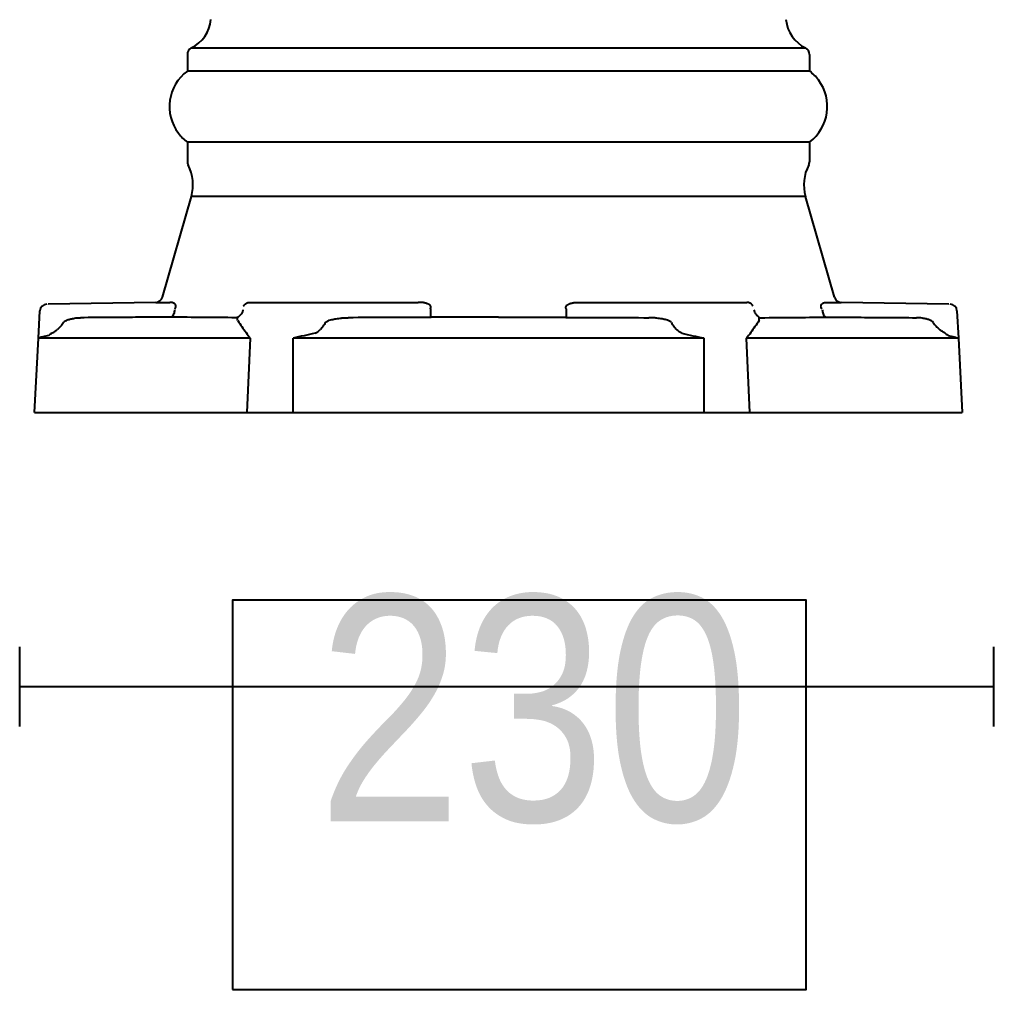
# Model space of a CAD drawing. Extents: x 0 to 104, y 0 to 370.
# Drawn here: x 0.35 to 38.4, y 0.03 to 37.92 of the extents above; entities that cross this region are included whole.
import ezdxf

# ---------------------------------------------------------------- set-up
doc = ezdxf.new("R2010")
doc.units = 0
doc.layers.add('LIVELLO_1', color=160, linetype='Continuous')
doc.styles.add('STD', font='txt')

# ---------------------------------------------------------------- blocks, each defined once
blk = doc.blocks.new('AI9-BLK1')
at = {"layer": 'LIVELLO_1', "color": 7}
for p, q in [((-44.942, -148.297), (-20.938, -148.297)), ((-45.095, -148.546), (-45.095, -149.196)), ((-20.785, -148.546), (-20.785, -149.196)), ((-20.785, -149.196), (-45.095, -149.196)), ((-45.095, -151.975), (-45.095, -152.737)), ((-20.785, -151.975), (-45.095, -151.975)), ((-20.785, -151.975), (-20.785, -152.737)), ((-46.066, -158.03), (-44.939, -154.098)), ((-20.941, -154.098), (-44.939, -154.098)), ((-19.814, -158.03), (-20.941, -154.098)), ((-46.328, -158.231), (-50.533, -158.302)), ((-46.328, -158.231), (-45.782, -158.231)), ((-42.642, -158.231), (-36.081, -158.231)), ((-29.8, -158.231), (-23.241, -158.231)), ((-20.099, -158.231), (-19.552, -158.231)), ((-15.347, -158.302), (-19.552, -158.231)), ((-50.915, -159.636), (-50.858, -158.567)), ((-35.601, -158.49), (-35.601, -158.82)), ((-30.277, -158.82), (-30.277, -158.49)), ((-15.023, -158.567), (-14.967, -159.636)), ((-51.065, -162.532), (-50.915, -159.636)), ((-42.636, -159.636), (-50.915, -159.636)), ((-42.636, -159.636), (-42.766, -162.532)), ((-40.962, -162.532), (-40.962, -159.636)), ((-32.941, -159.636), (-40.962, -159.636)), ((-24.918, -159.636), (-32.941, -159.636)), ((-24.918, -159.636), (-24.918, -162.532)), ((-14.967, -159.636), (-23.247, -159.636)), ((-23.114, -162.532), (-23.247, -159.636)), ((-14.967, -159.636), (-14.815, -162.532)), ((-51.065, -162.532), (-32.941, -162.532)), ((-32.941, -162.532), (-14.815, -162.532)), ((-51.655, -171.689), (-51.655, -174.801)), ((-13.596, -171.689), (-13.596, -174.801)), ((-13.596, -173.246), (-51.655, -173.246))]:
    blk.add_line(p, q, dxfattribs=at)
for points in [[(-43.134, -158.833), (-43.165, -158.833), (-43.199, -158.833)], [(-22.747, -158.833), (-22.716, -158.833), (-22.684, -158.833)]]:
    blk.add_lwpolyline(points, dxfattribs=at)
blk.add_lwpolyline([(-43.327, -185.071), (-20.921, -185.071), (-20.921, -169.867), (-43.327, -169.867)], close=True, dxfattribs=at)
for points in [[(-44.942, -148.297), (-44.511, -148.085), (-44.22, -147.666), (-44.175, -147.183)], [(-21.707, -147.183), (-21.66, -147.666), (-21.37, -148.085), (-20.938, -148.297)], [(-44.942, -148.297), (-45.037, -148.345), (-45.095, -148.44), (-45.095, -148.546)], [(-20.785, -148.546), (-20.785, -148.44), (-20.844, -148.345), (-20.938, -148.297)], [(-45.095, -152.737), (-45.095, -152.782), (-45.086, -152.826), (-45.066, -152.866)], [(-44.939, -154.098), (-44.821, -153.688), (-44.867, -153.245), (-45.066, -152.866)], [(-20.817, -152.866), (-21.014, -153.245), (-21.059, -153.688), (-20.941, -154.098)], [(-20.817, -152.866), (-20.795, -152.826), (-20.785, -152.782), (-20.785, -152.737)], [(-50.585, -158.302), (-50.731, -158.308), (-50.852, -158.42), (-50.858, -158.567)], [(-46.328, -158.231), (-46.206, -158.229), (-46.102, -158.148), (-46.066, -158.03)], [(-19.814, -158.03), (-19.781, -158.148), (-19.674, -158.229), (-19.552, -158.231)], [(-15.023, -158.567), (-15.031, -158.42), (-15.149, -158.308), (-15.295, -158.302)]]:
    blk.add_open_spline(points, degree=3, dxfattribs=at)
for points, knots in [([(-45.095, -149.196), (-45.864, -149.773), (-46.021, -150.86), (-45.444, -151.628), (-45.344, -151.759), (-45.229, -151.877), (-45.095, -151.975)], [0, 0, 0, 0, 1, 1, 1, 2, 2, 2, 2]), ([(-20.785, -151.975), (-20.018, -151.398), (-19.862, -150.312), (-20.437, -149.545), (-20.536, -149.412), (-20.653, -149.295), (-20.785, -149.196)], [0, 0, 0, 0, 1, 1, 1, 2, 2, 2, 2]), ([(-45.584, -158.49), (-45.574, -158.472), (-45.564, -158.461), (-45.559, -158.443), (-45.55, -158.426), (-45.546, -158.416), (-45.544, -158.397), (-45.542, -158.389), (-45.542, -158.374), (-45.544, -158.366), (-45.546, -158.353), (-45.548, -158.343), (-45.552, -158.335), (-45.554, -158.329), (-45.556, -158.324), (-45.559, -158.318), (-45.562, -158.312), (-45.566, -158.308), (-45.57, -158.302), (-45.574, -158.297), (-45.58, -158.295), (-45.584, -158.291), (-45.588, -158.285), (-45.593, -158.283), (-45.597, -158.277), (-45.604, -158.274), (-45.608, -158.27), (-45.615, -158.266), (-45.619, -158.264), (-45.625, -158.26), (-45.631, -158.258), (-45.639, -158.254), (-45.651, -158.248), (-45.659, -158.247), (-45.669, -158.243), (-45.68, -158.241), (-45.691, -158.237), (-45.704, -158.237), (-45.72, -158.231), (-45.734, -158.231), (-45.734, -158.231), (-45.782, -158.231), (-45.782, -158.231)], [0, 0, 0, 0, 1, 1, 1, 2, 2, 2, 3, 3, 3, 4, 4, 4, 5, 5, 5, 6, 6, 6, 7, 7, 7, 8, 8, 8, 9, 9, 9, 10, 10, 10, 11, 11, 11, 12, 12, 12, 13, 13, 13, 14, 14, 14, 14]), ([(-42.897, -158.383), (-42.889, -158.372), (-42.88, -158.357), (-42.872, -158.343), (-42.865, -158.331), (-42.855, -158.32), (-42.845, -158.312), (-42.837, -158.306), (-42.831, -158.3), (-42.823, -158.291), (-42.815, -158.285), (-42.808, -158.283), (-42.8, -158.277), (-42.795, -158.274), (-42.789, -158.266), (-42.784, -158.264), (-42.778, -158.264), (-42.774, -158.258), (-42.768, -158.258), (-42.761, -158.254), (-42.752, -158.248), (-42.744, -158.247), (-42.735, -158.243), (-42.727, -158.241), (-42.716, -158.241), (-42.705, -158.237), (-42.693, -158.231), (-42.681, -158.231), (-42.681, -158.231), (-42.642, -158.231), (-42.642, -158.231)], [0, 0, 0, 0, 1, 1, 1, 2, 2, 2, 3, 3, 3, 4, 4, 4, 5, 5, 5, 6, 6, 6, 7, 7, 7, 8, 8, 8, 9, 9, 9, 10, 10, 10, 10]), ([(-35.601, -158.49), (-35.593, -158.472), (-35.583, -158.461), (-35.581, -158.443), (-35.577, -158.424), (-35.579, -158.409), (-35.583, -158.391), (-35.587, -158.383), (-35.593, -158.372), (-35.601, -158.362), (-35.609, -158.349), (-35.619, -158.343), (-35.626, -158.335), (-35.634, -158.329), (-35.641, -158.324), (-35.649, -158.318), (-35.656, -158.312), (-35.666, -158.308), (-35.674, -158.302), (-35.684, -158.297), (-35.694, -158.295), (-35.704, -158.291), (-35.715, -158.285), (-35.726, -158.283), (-35.735, -158.277), (-35.747, -158.274), (-35.757, -158.27), (-35.769, -158.266), (-35.781, -158.264), (-35.792, -158.26), (-35.803, -158.258), (-35.82, -158.254), (-35.838, -158.248), (-35.858, -158.247), (-35.875, -158.243), (-35.896, -158.241), (-35.915, -158.237), (-35.941, -158.237), (-35.967, -158.231), (-35.992, -158.231), (-35.992, -158.231), (-36.081, -158.231), (-36.081, -158.231)], [0, 0, 0, 0, 1, 1, 1, 2, 2, 2, 3, 3, 3, 4, 4, 4, 5, 5, 5, 6, 6, 6, 7, 7, 7, 8, 8, 8, 9, 9, 9, 10, 10, 10, 11, 11, 11, 12, 12, 12, 13, 13, 13, 14, 14, 14, 14]), ([(-30.277, -158.49), (-30.288, -158.472), (-30.298, -158.461), (-30.301, -158.443), (-30.303, -158.424), (-30.301, -158.409), (-30.298, -158.391), (-30.294, -158.383), (-30.288, -158.372), (-30.279, -158.362), (-30.271, -158.349), (-30.264, -158.343), (-30.254, -158.335), (-30.248, -158.329), (-30.24, -158.324), (-30.232, -158.318), (-30.224, -158.312), (-30.216, -158.308), (-30.207, -158.302), (-30.198, -158.297), (-30.187, -158.295), (-30.177, -158.291), (-30.167, -158.285), (-30.155, -158.283), (-30.145, -158.277), (-30.135, -158.274), (-30.124, -158.27), (-30.111, -158.266), (-30.102, -158.264), (-30.09, -158.26), (-30.078, -158.258), (-30.06, -158.254), (-30.043, -158.248), (-30.025, -158.247), (-30.005, -158.243), (-29.985, -158.241), (-29.968, -158.237), (-29.94, -158.237), (-29.914, -158.231), (-29.888, -158.231), (-29.888, -158.231), (-29.8, -158.231), (-29.8, -158.231)], [0, 0, 0, 0, 1, 1, 1, 2, 2, 2, 3, 3, 3, 4, 4, 4, 5, 5, 5, 6, 6, 6, 7, 7, 7, 8, 8, 8, 9, 9, 9, 10, 10, 10, 11, 11, 11, 12, 12, 12, 13, 13, 13, 14, 14, 14, 14]), ([(-22.986, -158.383), (-22.994, -158.372), (-23, -158.357), (-23.01, -158.343), (-23.016, -158.331), (-23.025, -158.32), (-23.035, -158.312), (-23.044, -158.306), (-23.051, -158.3), (-23.057, -158.291), (-23.067, -158.285), (-23.075, -158.283), (-23.081, -158.277), (-23.087, -158.274), (-23.093, -158.266), (-23.097, -158.264), (-23.103, -158.264), (-23.108, -158.258), (-23.114, -158.258), (-23.12, -158.254), (-23.129, -158.248), (-23.138, -158.247), (-23.146, -158.243), (-23.156, -158.241), (-23.164, -158.241), (-23.176, -158.237), (-23.188, -158.231), (-23.199, -158.231), (-23.199, -158.231), (-23.241, -158.231), (-23.241, -158.231)], [0, 0, 0, 0, 1, 1, 1, 2, 2, 2, 3, 3, 3, 4, 4, 4, 5, 5, 5, 6, 6, 6, 7, 7, 7, 8, 8, 8, 9, 9, 9, 10, 10, 10, 10]), ([(-20.297, -158.49), (-20.306, -158.472), (-20.316, -158.461), (-20.325, -158.443), (-20.331, -158.426), (-20.336, -158.416), (-20.336, -158.397), (-20.338, -158.389), (-20.338, -158.374), (-20.336, -158.366), (-20.336, -158.353), (-20.335, -158.343), (-20.331, -158.335), (-20.327, -158.329), (-20.325, -158.324), (-20.323, -158.318), (-20.318, -158.312), (-20.314, -158.308), (-20.312, -158.302), (-20.306, -158.297), (-20.303, -158.295), (-20.299, -158.291), (-20.295, -158.285), (-20.289, -158.283), (-20.283, -158.277), (-20.279, -158.274), (-20.273, -158.27), (-20.267, -158.266), (-20.261, -158.264), (-20.255, -158.26), (-20.25, -158.258), (-20.242, -158.254), (-20.231, -158.248), (-20.222, -158.247), (-20.212, -158.243), (-20.202, -158.241), (-20.192, -158.237), (-20.176, -158.237), (-20.163, -158.231), (-20.148, -158.231), (-20.148, -158.231), (-20.099, -158.231), (-20.099, -158.231)], [0, 0, 0, 0, 1, 1, 1, 2, 2, 2, 3, 3, 3, 4, 4, 4, 5, 5, 5, 6, 6, 6, 7, 7, 7, 8, 8, 8, 9, 9, 9, 10, 10, 10, 11, 11, 11, 12, 12, 12, 13, 13, 13, 14, 14, 14, 14]), ([(-45.595, -158.524), (-45.597, -158.549), (-45.6, -158.578), (-45.604, -158.607), (-45.608, -158.633), (-45.615, -158.656), (-45.625, -158.685), (-45.635, -158.708), (-45.651, -158.733), (-45.669, -158.754), (-45.687, -158.775), (-45.71, -158.797), (-45.734, -158.814)], [0, 0, 0, 0, 1, 1, 1, 2, 2, 2, 3, 3, 3, 4, 4, 4, 4]), ([(-42.948, -158.625), (-42.974, -158.659), (-42.997, -158.702), (-43.027, -158.731), (-43.062, -158.768), (-43.104, -158.799), (-43.144, -158.828)], [0, 0, 0, 0, 1, 1, 1, 2, 2, 2, 2]), ([(-42.925, -158.524), (-42.928, -158.542), (-42.932, -158.559), (-42.936, -158.573), (-42.94, -158.588), (-42.944, -158.607), (-42.948, -158.625)], [0, 0, 0, 0, 1, 1, 1, 2, 2, 2, 2]), ([(-22.959, -158.524), (-22.954, -158.542), (-22.95, -158.559), (-22.944, -158.573), (-22.941, -158.588), (-22.937, -158.607), (-22.933, -158.625)], [0, 0, 0, 0, 1, 1, 1, 2, 2, 2, 2]), ([(-22.933, -158.625), (-22.909, -158.659), (-22.884, -158.702), (-22.854, -158.731), (-22.82, -158.768), (-22.776, -158.799), (-22.737, -158.828)], [0, 0, 0, 0, 1, 1, 1, 2, 2, 2, 2]), ([(-20.285, -158.524), (-20.283, -158.549), (-20.283, -158.578), (-20.276, -158.607), (-20.273, -158.633), (-20.265, -158.656), (-20.255, -158.685), (-20.246, -158.708), (-20.231, -158.733), (-20.214, -158.754), (-20.194, -158.775), (-20.17, -158.797), (-20.146, -158.814)], [0, 0, 0, 0, 1, 1, 1, 2, 2, 2, 3, 3, 3, 4, 4, 4, 4]), ([(-49.931, -159.015), (-49.967, -159.067), (-50.002, -159.121), (-50.043, -159.163), (-50.083, -159.211), (-50.133, -159.252), (-50.178, -159.298)], [0, 0, 0, 0, 1, 1, 1, 2, 2, 2, 2]), ([(-49.931, -159.015), (-49.907, -158.992), (-49.884, -158.972), (-49.856, -158.955), (-49.832, -158.943), (-49.805, -158.928), (-49.779, -158.916), (-49.76, -158.91), (-49.737, -158.905), (-49.716, -158.897), (-49.696, -158.891), (-49.675, -158.885), (-49.652, -158.88), (-49.628, -158.874), (-49.603, -158.87), (-49.577, -158.864), (-49.552, -158.858), (-49.526, -158.856), (-49.5, -158.852), (-49.464, -158.845), (-49.43, -158.839), (-49.394, -158.837), (-49.352, -158.833), (-49.313, -158.833), (-49.271, -158.833)], [0, 0, 0, 0, 1, 1, 1, 2, 2, 2, 3, 3, 3, 4, 4, 4, 5, 5, 5, 6, 6, 6, 7, 7, 7, 8, 8, 8, 8]), ([(-45.734, -158.814), (-45.734, -158.814), (-46.413, -158.814), (-46.413, -158.814), (-46.649, -158.816), (-46.884, -158.816), (-47.119, -158.816), (-47.441, -158.82), (-47.763, -158.82), (-48.085, -158.822), (-48.481, -158.825), (-48.876, -158.828), (-49.271, -158.833)], [0, 0, 0, 0, 1, 1, 1, 2, 2, 2, 3, 3, 3, 4, 4, 4, 4]), ([(-43.199, -158.833), (-43.619, -158.828), (-44.043, -158.822), (-44.465, -158.82), (-44.888, -158.816), (-45.312, -158.816), (-45.734, -158.814)], [0, 0, 0, 0, 1, 1, 1, 2, 2, 2, 2]), ([(-43.125, -158.943), (-43.13, -158.922), (-43.132, -158.905), (-43.134, -158.887), (-43.136, -158.87), (-43.134, -158.852), (-43.134, -158.833)], [0, 0, 0, 0, 1, 1, 1, 2, 2, 2, 2]), ([(-43.125, -158.943), (-43.019, -159.103), (-42.912, -159.258), (-42.8, -159.412), (-42.746, -159.487), (-42.691, -159.564), (-42.636, -159.636)], [0, 0, 0, 0, 1, 1, 1, 2, 2, 2, 2]), ([(-39.699, -159.015), (-39.727, -159.067), (-39.755, -159.117), (-39.788, -159.163), (-39.822, -159.211), (-39.863, -159.252), (-39.903, -159.298)], [0, 0, 0, 0, 1, 1, 1, 2, 2, 2, 2]), ([(-39.699, -159.015), (-39.665, -158.992), (-39.632, -158.972), (-39.597, -158.955), (-39.565, -158.939), (-39.531, -158.926), (-39.497, -158.916), (-39.47, -158.91), (-39.442, -158.905), (-39.414, -158.897), (-39.387, -158.891), (-39.359, -158.885), (-39.331, -158.88), (-39.301, -158.874), (-39.265, -158.87), (-39.231, -158.864), (-39.197, -158.858), (-39.162, -158.856), (-39.126, -158.852), (-39.079, -158.845), (-39.031, -158.839), (-38.982, -158.837), (-38.928, -158.833), (-38.873, -158.833), (-38.818, -158.833)], [0, 0, 0, 0, 1, 1, 1, 2, 2, 2, 3, 3, 3, 4, 4, 4, 5, 5, 5, 6, 6, 6, 7, 7, 7, 8, 8, 8, 8]), ([(-35.601, -158.82), (-36.139, -158.82), (-36.674, -158.822), (-37.212, -158.825), (-37.747, -158.825), (-38.283, -158.828), (-38.818, -158.833)], [0, 0, 0, 0, 1, 1, 1, 2, 2, 2, 2]), ([(-32.941, -158.814), (-32.941, -158.814), (-32.941, -158.814), (-32.941, -158.814), (-32.941, -158.814), (-32.943, -158.814), (-32.943, -158.814), (-32.943, -158.814), (-32.945, -158.814), (-32.945, -158.814), (-32.945, -158.814), (-32.949, -158.814), (-32.949, -158.814), (-32.949, -158.814), (-32.951, -158.814), (-32.951, -158.814), (-32.951, -158.814), (-32.955, -158.814), (-32.955, -158.814), (-32.955, -158.814), (-32.957, -158.814), (-32.957, -158.814), (-32.957, -158.814), (-32.961, -158.814), (-32.961, -158.814), (-32.961, -158.814), (-32.965, -158.814), (-32.965, -158.814), (-32.965, -158.814), (-32.969, -158.814), (-32.969, -158.814), (-32.969, -158.814), (-32.975, -158.814), (-32.975, -158.814), (-32.975, -158.814), (-32.979, -158.814), (-32.979, -158.814), (-32.979, -158.814), (-32.985, -158.814), (-32.985, -158.814), (-32.985, -158.814), (-32.99, -158.814), (-32.99, -158.814), (-32.99, -158.814), (-32.996, -158.814), (-32.996, -158.814), (-32.996, -158.814), (-33.005, -158.814), (-33.005, -158.814), (-33.005, -158.814), (-33.011, -158.814), (-33.011, -158.814), (-33.011, -158.814), (-33.016, -158.814), (-33.016, -158.814), (-33.016, -158.814), (-33.026, -158.814), (-33.026, -158.814), (-33.026, -158.814), (-33.032, -158.814), (-33.032, -158.814), (-33.032, -158.814), (-33.04, -158.814), (-33.04, -158.814), (-33.04, -158.814), (-33.048, -158.814), (-33.048, -158.814), (-33.048, -158.814), (-33.056, -158.814), (-33.056, -158.814), (-33.056, -158.814), (-33.066, -158.814), (-33.066, -158.814), (-33.066, -158.814), (-33.073, -158.814), (-33.073, -158.814), (-33.073, -158.814), (-33.083, -158.814), (-33.083, -158.814), (-33.083, -158.814), (-33.094, -158.814), (-33.094, -158.814), (-33.094, -158.814), (-33.103, -158.814), (-33.103, -158.814), (-33.103, -158.814), (-33.111, -158.814), (-33.111, -158.814), (-33.111, -158.814), (-33.121, -158.814), (-33.121, -158.814), (-33.121, -158.814), (-33.133, -158.814), (-33.133, -158.814), (-33.133, -158.814), (-33.143, -158.814), (-33.143, -158.814), (-33.143, -158.814), (-33.152, -158.814), (-33.152, -158.814), (-33.152, -158.814), (-33.162, -158.814), (-33.162, -158.814), (-33.162, -158.814), (-33.175, -158.814), (-33.175, -158.814), (-33.175, -158.814), (-33.184, -158.814), (-33.184, -158.814), (-33.184, -158.814), (-33.196, -158.814), (-33.196, -158.814), (-33.196, -158.814), (-33.208, -158.814), (-33.208, -158.814), (-33.208, -158.814), (-33.218, -158.814), (-33.218, -158.814), (-33.218, -158.814), (-33.23, -158.814), (-33.23, -158.814), (-33.23, -158.814), (-33.241, -158.814), (-33.241, -158.814), (-33.241, -158.814), (-33.254, -158.814), (-33.254, -158.814), (-33.254, -158.814), (-33.265, -158.814), (-33.265, -158.814), (-33.265, -158.814), (-33.277, -158.814), (-33.277, -158.814), (-33.277, -158.814), (-33.289, -158.814), (-33.289, -158.814), (-33.289, -158.814), (-33.301, -158.814), (-33.301, -158.814), (-33.301, -158.814), (-33.313, -158.814), (-33.313, -158.814), (-33.313, -158.814), (-33.324, -158.814), (-33.324, -158.814), (-33.324, -158.814), (-33.339, -158.814), (-33.339, -158.814), (-33.339, -158.814), (-33.35, -158.814), (-33.35, -158.814), (-33.35, -158.814), (-33.362, -158.814), (-33.362, -158.814), (-33.362, -158.814), (-33.374, -158.814), (-33.374, -158.814), (-33.374, -158.814), (-33.388, -158.814), (-33.388, -158.814), (-33.388, -158.814), (-33.4, -158.814), (-33.4, -158.814), (-33.4, -158.814), (-33.411, -158.814), (-33.411, -158.814), (-33.411, -158.814), (-33.424, -158.814), (-33.424, -158.814), (-33.424, -158.814), (-33.435, -158.814), (-33.435, -158.814), (-33.435, -158.814), (-33.449, -158.814), (-33.449, -158.814), (-33.449, -158.814), (-33.461, -158.814), (-33.461, -158.814), (-33.461, -158.814), (-33.473, -158.814), (-33.473, -158.814), (-33.473, -158.814), (-33.512, -158.814), (-33.512, -158.814), (-33.512, -158.814), (-33.552, -158.814), (-33.552, -158.814), (-33.552, -158.814), (-33.59, -158.814), (-33.59, -158.814), (-33.59, -158.814), (-33.629, -158.814), (-33.629, -158.814), (-33.629, -158.814), (-33.667, -158.814), (-33.667, -158.814), (-33.667, -158.814), (-33.704, -158.814), (-33.704, -158.814), (-33.704, -158.814), (-33.741, -158.814), (-33.741, -158.814), (-33.741, -158.814), (-33.779, -158.814), (-33.779, -158.814), (-33.779, -158.814), (-33.816, -158.814), (-33.816, -158.814), (-33.816, -158.814), (-33.852, -158.814), (-33.852, -158.814), (-33.852, -158.814), (-33.89, -158.814), (-33.89, -158.814), (-33.89, -158.814), (-33.927, -158.814), (-33.927, -158.814), (-33.927, -158.814), (-33.963, -158.814), (-33.963, -158.814), (-33.963, -158.814), (-34.001, -158.814), (-34.001, -158.814), (-34.001, -158.814), (-34.036, -158.814), (-34.036, -158.814), (-34.048, -158.816), (-34.061, -158.816), (-34.074, -158.816), (-34.074, -158.816), (-34.111, -158.816), (-34.111, -158.816), (-34.111, -158.816), (-34.146, -158.816), (-34.146, -158.816), (-34.146, -158.816), (-34.184, -158.816), (-34.184, -158.816), (-34.184, -158.816), (-34.222, -158.816), (-34.222, -158.816), (-34.222, -158.816), (-34.259, -158.816), (-34.259, -158.816), (-34.259, -158.816), (-34.297, -158.816), (-34.297, -158.816), (-34.297, -158.816), (-34.335, -158.816), (-34.335, -158.816), (-34.335, -158.816), (-34.374, -158.816), (-34.374, -158.816), (-34.374, -158.816), (-34.412, -158.816), (-34.412, -158.816), (-34.412, -158.816), (-34.449, -158.816), (-34.449, -158.816), (-34.449, -158.816), (-34.47, -158.816), (-34.47, -158.816), (-34.47, -158.816), (-34.493, -158.816), (-34.493, -158.816), (-34.493, -158.816), (-34.514, -158.816), (-34.514, -158.816), (-34.514, -158.816), (-34.536, -158.816), (-34.536, -158.816), (-34.536, -158.816), (-34.555, -158.816), (-34.555, -158.816), (-34.555, -158.816), (-34.578, -158.816), (-34.578, -158.816), (-34.578, -158.816), (-34.599, -158.816), (-34.599, -158.816), (-34.599, -158.816), (-34.621, -158.816), (-34.621, -158.816), (-34.621, -158.816), (-34.642, -158.816), (-34.642, -158.816), (-34.642, -158.816), (-34.664, -158.816), (-34.664, -158.816), (-34.664, -158.816), (-34.686, -158.816), (-34.686, -158.816), (-34.686, -158.816), (-34.708, -158.816), (-34.708, -158.816), (-34.708, -158.816), (-34.729, -158.816), (-34.729, -158.816), (-34.729, -158.816), (-34.751, -158.816), (-34.751, -158.816), (-34.751, -158.816), (-34.773, -158.816), (-34.773, -158.816), (-34.773, -158.816), (-34.795, -158.816), (-34.795, -158.816), (-34.795, -158.816), (-34.815, -158.816), (-34.815, -158.816), (-34.815, -158.816), (-34.836, -158.816), (-34.836, -158.816), (-34.836, -158.816), (-34.858, -158.816), (-34.858, -158.816), (-34.858, -158.816), (-34.88, -158.816), (-34.88, -158.816), (-34.88, -158.816), (-34.902, -158.816), (-34.902, -158.816), (-34.902, -158.816), (-34.923, -158.816), (-34.923, -158.816), (-34.923, -158.816), (-34.943, -158.816), (-34.943, -158.816), (-34.943, -158.816), (-34.964, -158.816), (-34.964, -158.816), (-34.964, -158.816), (-34.987, -158.816), (-34.987, -158.816), (-34.987, -158.816), (-35.008, -158.816), (-35.008, -158.816), (-35.008, -158.816), (-35.028, -158.816), (-35.028, -158.816), (-35.028, -158.816), (-35.049, -158.816), (-35.049, -158.816), (-35.049, -158.816), (-35.07, -158.816), (-35.07, -158.816), (-35.07, -158.816), (-35.089, -158.816), (-35.089, -158.816), (-35.089, -158.816), (-35.111, -158.816), (-35.111, -158.816), (-35.111, -158.816), (-35.128, -158.816), (-35.128, -158.816), (-35.128, -158.816), (-35.151, -158.816), (-35.151, -158.816), (-35.151, -158.816), (-35.17, -158.816), (-35.17, -158.816), (-35.17, -158.816), (-35.19, -158.816), (-35.19, -158.816), (-35.19, -158.816), (-35.208, -158.816), (-35.208, -158.816), (-35.208, -158.816), (-35.228, -158.816), (-35.228, -158.816), (-35.228, -158.816), (-35.245, -158.816), (-35.245, -158.816), (-35.245, -158.816), (-35.265, -158.816), (-35.265, -158.816), (-35.265, -158.816), (-35.285, -158.816), (-35.285, -158.816), (-35.285, -158.816), (-35.302, -158.816), (-35.302, -158.816), (-35.302, -158.816), (-35.32, -158.816), (-35.32, -158.816), (-35.32, -158.816), (-35.338, -158.816), (-35.338, -158.816), (-35.338, -158.816), (-35.356, -158.816), (-35.356, -158.816), (-35.356, -158.816), (-35.372, -158.816), (-35.372, -158.816), (-35.372, -158.816), (-35.39, -158.816), (-35.39, -158.816), (-35.39, -158.816), (-35.405, -158.816), (-35.405, -158.816), (-35.405, -158.816), (-35.423, -158.816), (-35.423, -158.816), (-35.423, -158.816), (-35.437, -158.816), (-35.437, -158.816), (-35.437, -158.816), (-35.453, -158.816), (-35.453, -158.816), (-35.453, -158.816), (-35.468, -158.816), (-35.468, -158.816), (-35.468, -158.816), (-35.484, -158.816), (-35.484, -158.816), (-35.484, -158.816), (-35.498, -158.816), (-35.498, -158.816), (-35.498, -158.816), (-35.512, -158.816), (-35.512, -158.816), (-35.512, -158.816), (-35.526, -158.816), (-35.526, -158.816), (-35.526, -158.816), (-35.54, -158.816), (-35.54, -158.816), (-35.54, -158.816), (-35.553, -158.816), (-35.553, -158.816), (-35.553, -158.816), (-35.566, -158.816), (-35.566, -158.816), (-35.571, -158.816), (-35.575, -158.816), (-35.579, -158.82), (-35.579, -158.82), (-35.591, -158.82), (-35.591, -158.82), (-35.591, -158.82), (-35.601, -158.82), (-35.601, -158.82)], [0, 0, 0, 0, 1, 1, 1, 2, 2, 2, 3, 3, 3, 4, 4, 4, 5, 5, 5, 6, 6, 6, 7, 7, 7, 8, 8, 8, 9, 9, 9, 10, 10, 10, 11, 11, 11, 12, 12, 12, 13, 13, 13, 14, 14, 14, 15, 15, 15, 16, 16, 16, 17, 17, 17, 18, 18, 18, 19, 19, 19, 20, 20, 20, 21, 21, 21, 22, 22, 22, 23, 23, 23, 24, 24, 24, 25, 25, 25, 26, 26, 26, 27, 27, 27, 28, 28, 28, 29, 29, 29, 30, 30, 30, 31, 31, 31, 32, 32, 32, 33, 33, 33, 34, 34, 34, 35, 35, 35, 36, 36, 36, 37, 37, 37, 38, 38, 38, 39, 39, 39, 40, 40, 40, 41, 41, 41, 42, 42, 42, 43, 43, 43, 44, 44, 44, 45, 45, 45, 46, 46, 46, 47, 47, 47, 48, 48, 48, 49, 49, 49, 50, 50, 50, 51, 51, 51, 52, 52, 52, 53, 53, 53, 54, 54, 54, 55, 55, 55, 56, 56, 56, 57, 57, 57, 58, 58, 58, 59, 59, 59, 60, 60, 60, 61, 61, 61, 62, 62, 62, 63, 63, 63, 64, 64, 64, 65, 65, 65, 66, 66, 66, 67, 67, 67, 68, 68, 68, 69, 69, 69, 70, 70, 70, 71, 71, 71, 72, 72, 72, 73, 73, 73, 74, 74, 74, 75, 75, 75, 76, 76, 76, 77, 77, 77, 78, 78, 78, 79, 79, 79, 80, 80, 80, 81, 81, 81, 82, 82, 82, 83, 83, 83, 84, 84, 84, 85, 85, 85, 86, 86, 86, 87, 87, 87, 88, 88, 88, 89, 89, 89, 90, 90, 90, 91, 91, 91, 92, 92, 92, 93, 93, 93, 94, 94, 94, 95, 95, 95, 96, 96, 96, 97, 97, 97, 98, 98, 98, 99, 99, 99, 100, 100, 100, 101, 101, 101, 102, 102, 102, 103, 103, 103, 104, 104, 104, 105, 105, 105, 106, 106, 106, 107, 107, 107, 108, 108, 108, 109, 109, 109, 110, 110, 110, 111, 111, 111, 112, 112, 112, 113, 113, 113, 114, 114, 114, 115, 115, 115, 116, 116, 116, 117, 117, 117, 118, 118, 118, 119, 119, 119, 120, 120, 120, 121, 121, 121, 122, 122, 122, 123, 123, 123, 124, 124, 124, 125, 125, 125, 126, 126, 126, 127, 127, 127, 128, 128, 128, 129, 129, 129, 130, 130, 130, 131, 131, 131, 132, 132, 132, 133, 133, 133, 134, 134, 134, 135, 135, 135, 136, 136, 136, 137, 137, 137, 138, 138, 138, 139, 139, 139, 140, 140, 140, 141, 141, 141, 142, 142, 142, 143, 143, 143, 144, 144, 144, 145, 145, 145, 146, 146, 146, 147, 147, 147, 147]), ([(-32.941, -158.814), (-32.941, -158.814), (-32.941, -158.814), (-32.941, -158.814), (-32.941, -158.814), (-32.939, -158.814), (-32.939, -158.814), (-32.939, -158.814), (-32.937, -158.814), (-32.937, -158.814), (-32.937, -158.814), (-32.935, -158.814), (-32.935, -158.814), (-32.935, -158.814), (-32.933, -158.814), (-32.933, -158.814), (-32.933, -158.814), (-32.931, -158.814), (-32.931, -158.814), (-32.931, -158.814), (-32.928, -158.814), (-32.928, -158.814), (-32.928, -158.814), (-32.924, -158.814), (-32.924, -158.814), (-32.924, -158.814), (-32.922, -158.814), (-32.922, -158.814), (-32.922, -158.814), (-32.915, -158.814), (-32.915, -158.814), (-32.915, -158.814), (-32.911, -158.814), (-32.911, -158.814), (-32.911, -158.814), (-32.907, -158.814), (-32.907, -158.814), (-32.907, -158.814), (-32.902, -158.814), (-32.902, -158.814), (-32.902, -158.814), (-32.896, -158.814), (-32.896, -158.814), (-32.896, -158.814), (-32.89, -158.814), (-32.89, -158.814), (-32.89, -158.814), (-32.884, -158.814), (-32.884, -158.814), (-32.884, -158.814), (-32.878, -158.814), (-32.878, -158.814), (-32.878, -158.814), (-32.872, -158.814), (-32.872, -158.814), (-32.872, -158.814), (-32.862, -158.814), (-32.862, -158.814), (-32.862, -158.814), (-32.856, -158.814), (-32.856, -158.814), (-32.856, -158.814), (-32.849, -158.814), (-32.849, -158.814), (-32.849, -158.814), (-32.841, -158.814), (-32.841, -158.814), (-32.841, -158.814), (-32.832, -158.814), (-32.832, -158.814), (-32.832, -158.814), (-32.822, -158.814), (-32.822, -158.814), (-32.822, -158.814), (-32.817, -158.814), (-32.817, -158.814), (-32.817, -158.814), (-32.807, -158.814), (-32.807, -158.814), (-32.807, -158.814), (-32.799, -158.814), (-32.799, -158.814), (-32.799, -158.814), (-32.787, -158.814), (-32.787, -158.814), (-32.787, -158.814), (-32.779, -158.814), (-32.779, -158.814), (-32.779, -158.814), (-32.769, -158.814), (-32.769, -158.814), (-32.769, -158.814), (-32.76, -158.814), (-32.76, -158.814), (-32.76, -158.814), (-32.749, -158.814), (-32.749, -158.814), (-32.749, -158.814), (-32.74, -158.814), (-32.74, -158.814), (-32.74, -158.814), (-32.728, -158.814), (-32.728, -158.814), (-32.728, -158.814), (-32.718, -158.814), (-32.718, -158.814), (-32.718, -158.814), (-32.706, -158.814), (-32.706, -158.814), (-32.706, -158.814), (-32.696, -158.814), (-32.696, -158.814), (-32.696, -158.814), (-32.684, -158.814), (-32.684, -158.814), (-32.684, -158.814), (-32.675, -158.814), (-32.675, -158.814), (-32.675, -158.814), (-32.662, -158.814), (-32.662, -158.814), (-32.662, -158.814), (-32.651, -158.814), (-32.651, -158.814), (-32.651, -158.814), (-32.639, -158.814), (-32.639, -158.814), (-32.639, -158.814), (-32.627, -158.814), (-32.627, -158.814), (-32.627, -158.814), (-32.615, -158.814), (-32.615, -158.814), (-32.615, -158.814), (-32.604, -158.814), (-32.604, -158.814), (-32.604, -158.814), (-32.592, -158.814), (-32.592, -158.814), (-32.592, -158.814), (-32.579, -158.814), (-32.579, -158.814), (-32.579, -158.814), (-32.568, -158.814), (-32.568, -158.814), (-32.568, -158.814), (-32.556, -158.814), (-32.556, -158.814), (-32.556, -158.814), (-32.542, -158.814), (-32.542, -158.814), (-32.542, -158.814), (-32.532, -158.814), (-32.532, -158.814), (-32.532, -158.814), (-32.519, -158.814), (-32.519, -158.814), (-32.519, -158.814), (-32.506, -158.814), (-32.506, -158.814), (-32.506, -158.814), (-32.494, -158.814), (-32.494, -158.814), (-32.494, -158.814), (-32.483, -158.814), (-32.483, -158.814), (-32.483, -158.814), (-32.469, -158.814), (-32.469, -158.814), (-32.469, -158.814), (-32.457, -158.814), (-32.457, -158.814), (-32.457, -158.814), (-32.445, -158.814), (-32.445, -158.814), (-32.445, -158.814), (-32.432, -158.814), (-32.432, -158.814), (-32.432, -158.814), (-32.419, -158.814), (-32.419, -158.814), (-32.419, -158.814), (-32.408, -158.814), (-32.408, -158.814), (-32.408, -158.814), (-32.368, -158.814), (-32.368, -158.814), (-32.368, -158.814), (-32.328, -158.814), (-32.328, -158.814), (-32.328, -158.814), (-32.291, -158.814), (-32.291, -158.814), (-32.291, -158.814), (-32.251, -158.814), (-32.251, -158.814), (-32.251, -158.814), (-32.214, -158.814), (-32.214, -158.814), (-32.214, -158.814), (-32.176, -158.814), (-32.176, -158.814), (-32.176, -158.814), (-32.139, -158.814), (-32.139, -158.814), (-32.139, -158.814), (-32.102, -158.814), (-32.102, -158.814), (-32.102, -158.814), (-32.064, -158.814), (-32.064, -158.814), (-32.064, -158.814), (-32.028, -158.814), (-32.028, -158.814), (-32.028, -158.814), (-31.993, -158.814), (-31.993, -158.814), (-31.993, -158.814), (-31.953, -158.814), (-31.953, -158.814), (-31.953, -158.814), (-31.917, -158.814), (-31.917, -158.814), (-31.917, -158.814), (-31.882, -158.814), (-31.882, -158.814), (-31.882, -158.814), (-31.842, -158.814), (-31.842, -158.814), (-31.833, -158.816), (-31.819, -158.816), (-31.806, -158.816), (-31.806, -158.816), (-31.772, -158.816), (-31.772, -158.816), (-31.772, -158.816), (-31.734, -158.816), (-31.734, -158.816), (-31.734, -158.816), (-31.697, -158.816), (-31.697, -158.816), (-31.697, -158.816), (-31.659, -158.816), (-31.659, -158.816), (-31.659, -158.816), (-31.623, -158.816), (-31.623, -158.816), (-31.623, -158.816), (-31.584, -158.816), (-31.584, -158.816), (-31.584, -158.816), (-31.546, -158.816), (-31.546, -158.816), (-31.546, -158.816), (-31.508, -158.816), (-31.508, -158.816), (-31.508, -158.816), (-31.469, -158.816), (-31.469, -158.816), (-31.469, -158.816), (-31.431, -158.816), (-31.431, -158.816), (-31.431, -158.816), (-31.41, -158.816), (-31.41, -158.816), (-31.41, -158.816), (-31.388, -158.816), (-31.388, -158.816), (-31.388, -158.816), (-31.367, -158.816), (-31.367, -158.816), (-31.367, -158.816), (-31.346, -158.816), (-31.346, -158.816), (-31.346, -158.816), (-31.325, -158.816), (-31.325, -158.816), (-31.325, -158.816), (-31.303, -158.816), (-31.303, -158.816), (-31.303, -158.816), (-31.282, -158.816), (-31.282, -158.816), (-31.282, -158.816), (-31.259, -158.816), (-31.259, -158.816), (-31.259, -158.816), (-31.24, -158.816), (-31.24, -158.816), (-31.24, -158.816), (-31.216, -158.816), (-31.216, -158.816), (-31.216, -158.816), (-31.195, -158.816), (-31.195, -158.816), (-31.195, -158.816), (-31.174, -158.816), (-31.174, -158.816), (-31.174, -158.816), (-31.153, -158.816), (-31.153, -158.816), (-31.153, -158.816), (-31.129, -158.816), (-31.129, -158.816), (-31.129, -158.816), (-31.11, -158.816), (-31.11, -158.816), (-31.11, -158.816), (-31.088, -158.816), (-31.088, -158.816), (-31.088, -158.816), (-31.065, -158.816), (-31.065, -158.816), (-31.065, -158.816), (-31.044, -158.816), (-31.044, -158.816), (-31.044, -158.816), (-31.022, -158.816), (-31.022, -158.816), (-31.022, -158.816), (-31.001, -158.816), (-31.001, -158.816), (-31.001, -158.816), (-30.979, -158.816), (-30.979, -158.816), (-30.979, -158.816), (-30.959, -158.816), (-30.959, -158.816), (-30.959, -158.816), (-30.937, -158.816), (-30.937, -158.816), (-30.937, -158.816), (-30.916, -158.816), (-30.916, -158.816), (-30.916, -158.816), (-30.894, -158.816), (-30.894, -158.816), (-30.894, -158.816), (-30.874, -158.816), (-30.874, -158.816), (-30.874, -158.816), (-30.852, -158.816), (-30.852, -158.816), (-30.852, -158.816), (-30.833, -158.816), (-30.833, -158.816), (-30.833, -158.816), (-30.813, -158.816), (-30.813, -158.816), (-30.813, -158.816), (-30.792, -158.816), (-30.792, -158.816), (-30.792, -158.816), (-30.771, -158.816), (-30.771, -158.816), (-30.771, -158.816), (-30.752, -158.816), (-30.752, -158.816), (-30.752, -158.816), (-30.732, -158.816), (-30.732, -158.816), (-30.732, -158.816), (-30.71, -158.816), (-30.71, -158.816), (-30.71, -158.816), (-30.692, -158.816), (-30.692, -158.816), (-30.692, -158.816), (-30.673, -158.816), (-30.673, -158.816), (-30.673, -158.816), (-30.653, -158.816), (-30.653, -158.816), (-30.653, -158.816), (-30.635, -158.816), (-30.635, -158.816), (-30.635, -158.816), (-30.616, -158.816), (-30.616, -158.816), (-30.616, -158.816), (-30.598, -158.816), (-30.598, -158.816), (-30.598, -158.816), (-30.58, -158.816), (-30.58, -158.816), (-30.58, -158.816), (-30.562, -158.816), (-30.562, -158.816), (-30.562, -158.816), (-30.545, -158.816), (-30.545, -158.816), (-30.545, -158.816), (-30.526, -158.816), (-30.526, -158.816), (-30.526, -158.816), (-30.509, -158.816), (-30.509, -158.816), (-30.509, -158.816), (-30.493, -158.816), (-30.493, -158.816), (-30.493, -158.816), (-30.475, -158.816), (-30.475, -158.816), (-30.475, -158.816), (-30.46, -158.816), (-30.46, -158.816), (-30.46, -158.816), (-30.443, -158.816), (-30.443, -158.816), (-30.443, -158.816), (-30.428, -158.816), (-30.428, -158.816), (-30.428, -158.816), (-30.412, -158.816), (-30.412, -158.816), (-30.412, -158.816), (-30.398, -158.816), (-30.398, -158.816), (-30.398, -158.816), (-30.382, -158.816), (-30.382, -158.816), (-30.382, -158.816), (-30.369, -158.816), (-30.369, -158.816), (-30.369, -158.816), (-30.354, -158.816), (-30.354, -158.816), (-30.354, -158.816), (-30.341, -158.816), (-30.341, -158.816), (-30.341, -158.816), (-30.327, -158.816), (-30.327, -158.816), (-30.327, -158.816), (-30.315, -158.816), (-30.315, -158.816), (-30.311, -158.816), (-30.305, -158.816), (-30.301, -158.82), (-30.301, -158.82), (-30.29, -158.82), (-30.29, -158.82), (-30.29, -158.82), (-30.277, -158.82), (-30.277, -158.82)], [0, 0, 0, 0, 1, 1, 1, 2, 2, 2, 3, 3, 3, 4, 4, 4, 5, 5, 5, 6, 6, 6, 7, 7, 7, 8, 8, 8, 9, 9, 9, 10, 10, 10, 11, 11, 11, 12, 12, 12, 13, 13, 13, 14, 14, 14, 15, 15, 15, 16, 16, 16, 17, 17, 17, 18, 18, 18, 19, 19, 19, 20, 20, 20, 21, 21, 21, 22, 22, 22, 23, 23, 23, 24, 24, 24, 25, 25, 25, 26, 26, 26, 27, 27, 27, 28, 28, 28, 29, 29, 29, 30, 30, 30, 31, 31, 31, 32, 32, 32, 33, 33, 33, 34, 34, 34, 35, 35, 35, 36, 36, 36, 37, 37, 37, 38, 38, 38, 39, 39, 39, 40, 40, 40, 41, 41, 41, 42, 42, 42, 43, 43, 43, 44, 44, 44, 45, 45, 45, 46, 46, 46, 47, 47, 47, 48, 48, 48, 49, 49, 49, 50, 50, 50, 51, 51, 51, 52, 52, 52, 53, 53, 53, 54, 54, 54, 55, 55, 55, 56, 56, 56, 57, 57, 57, 58, 58, 58, 59, 59, 59, 60, 60, 60, 61, 61, 61, 62, 62, 62, 63, 63, 63, 64, 64, 64, 65, 65, 65, 66, 66, 66, 67, 67, 67, 68, 68, 68, 69, 69, 69, 70, 70, 70, 71, 71, 71, 72, 72, 72, 73, 73, 73, 74, 74, 74, 75, 75, 75, 76, 76, 76, 77, 77, 77, 78, 78, 78, 79, 79, 79, 80, 80, 80, 81, 81, 81, 82, 82, 82, 83, 83, 83, 84, 84, 84, 85, 85, 85, 86, 86, 86, 87, 87, 87, 88, 88, 88, 89, 89, 89, 90, 90, 90, 91, 91, 91, 92, 92, 92, 93, 93, 93, 94, 94, 94, 95, 95, 95, 96, 96, 96, 97, 97, 97, 98, 98, 98, 99, 99, 99, 100, 100, 100, 101, 101, 101, 102, 102, 102, 103, 103, 103, 104, 104, 104, 105, 105, 105, 106, 106, 106, 107, 107, 107, 108, 108, 108, 109, 109, 109, 110, 110, 110, 111, 111, 111, 112, 112, 112, 113, 113, 113, 114, 114, 114, 115, 115, 115, 116, 116, 116, 117, 117, 117, 118, 118, 118, 119, 119, 119, 120, 120, 120, 121, 121, 121, 122, 122, 122, 123, 123, 123, 124, 124, 124, 125, 125, 125, 126, 126, 126, 127, 127, 127, 128, 128, 128, 129, 129, 129, 130, 130, 130, 131, 131, 131, 132, 132, 132, 133, 133, 133, 134, 134, 134, 135, 135, 135, 136, 136, 136, 137, 137, 137, 138, 138, 138, 139, 139, 139, 140, 140, 140, 141, 141, 141, 142, 142, 142, 143, 143, 143, 144, 144, 144, 145, 145, 145, 146, 146, 146, 147, 147, 147, 148, 148, 148, 148]), ([(-30.277, -158.82), (-29.742, -158.82), (-29.206, -158.822), (-28.671, -158.825), (-28.135, -158.825), (-27.598, -158.828), (-27.062, -158.833)], [0, 0, 0, 0, 1, 1, 1, 2, 2, 2, 2]), ([(-26.181, -159.015), (-26.215, -158.992), (-26.248, -158.972), (-26.284, -158.955), (-26.317, -158.939), (-26.349, -158.926), (-26.385, -158.916), (-26.412, -158.91), (-26.44, -158.905), (-26.466, -158.897), (-26.493, -158.891), (-26.521, -158.885), (-26.549, -158.88), (-26.583, -158.874), (-26.616, -158.87), (-26.649, -158.864), (-26.683, -158.858), (-26.719, -158.856), (-26.755, -158.852), (-26.802, -158.845), (-26.849, -158.839), (-26.898, -158.837), (-26.954, -158.833), (-27.007, -158.833), (-27.062, -158.833)], [0, 0, 0, 0, 1, 1, 1, 2, 2, 2, 3, 3, 3, 4, 4, 4, 5, 5, 5, 6, 6, 6, 7, 7, 7, 8, 8, 8, 8]), ([(-26.181, -159.015), (-26.153, -159.067), (-26.126, -159.117), (-26.093, -159.163), (-26.059, -159.211), (-26.019, -159.252), (-25.978, -159.298)], [0, 0, 0, 0, 1, 1, 1, 2, 2, 2, 2]), ([(-22.757, -158.943), (-22.861, -159.103), (-22.968, -159.258), (-23.081, -159.412), (-23.135, -159.487), (-23.191, -159.564), (-23.247, -159.636)], [0, 0, 0, 0, 1, 1, 1, 2, 2, 2, 2]), ([(-22.757, -158.943), (-22.753, -158.922), (-22.748, -158.905), (-22.748, -158.887), (-22.747, -158.87), (-22.747, -158.852), (-22.747, -158.833)], [0, 0, 0, 0, 1, 1, 1, 2, 2, 2, 2]), ([(-22.684, -158.833), (-22.261, -158.828), (-21.838, -158.822), (-21.415, -158.82), (-20.993, -158.816), (-20.57, -158.816), (-20.146, -158.814)], [0, 0, 0, 0, 1, 1, 1, 2, 2, 2, 2]), ([(-20.146, -158.814), (-20.146, -158.814), (-19.467, -158.814), (-19.467, -158.814), (-19.232, -158.816), (-18.996, -158.816), (-18.762, -158.816), (-18.44, -158.82), (-18.117, -158.82), (-17.797, -158.822), (-17.4, -158.825), (-17.007, -158.828), (-16.611, -158.833)], [0, 0, 0, 0, 1, 1, 1, 2, 2, 2, 3, 3, 3, 4, 4, 4, 4]), ([(-15.949, -159.015), (-15.973, -158.992), (-15.998, -158.972), (-16.025, -158.955), (-16.051, -158.943), (-16.076, -158.928), (-16.104, -158.916), (-16.124, -158.91), (-16.145, -158.905), (-16.165, -158.897), (-16.187, -158.891), (-16.207, -158.885), (-16.228, -158.88), (-16.254, -158.874), (-16.277, -158.87), (-16.303, -158.864), (-16.329, -158.858), (-16.354, -158.856), (-16.38, -158.852), (-16.416, -158.845), (-16.454, -158.839), (-16.489, -158.837), (-16.53, -158.833), (-16.57, -158.833), (-16.611, -158.833)], [0, 0, 0, 0, 1, 1, 1, 2, 2, 2, 3, 3, 3, 4, 4, 4, 5, 5, 5, 6, 6, 6, 7, 7, 7, 8, 8, 8, 8]), ([(-15.949, -159.015), (-15.915, -159.067), (-15.881, -159.121), (-15.837, -159.163), (-15.798, -159.211), (-15.749, -159.252), (-15.702, -159.298)], [0, 0, 0, 0, 1, 1, 1, 2, 2, 2, 2]), ([(-50.403, -159.441), (-50.421, -159.462), (-50.441, -159.48), (-50.463, -159.493), (-50.526, -159.541), (-50.611, -159.545), (-50.69, -159.563), (-50.769, -159.576), (-50.842, -159.611), (-50.915, -159.636)], [0, 0, 0, 0, 1, 1, 1, 2, 2, 2, 3, 3, 3, 3]), ([(-50.403, -159.441), (-50.364, -159.418), (-50.324, -159.399), (-50.286, -159.375), (-50.249, -159.352), (-50.214, -159.323), (-50.178, -159.298)], [0, 0, 0, 0, 1, 1, 1, 2, 2, 2, 2]), ([(-40.106, -159.441), (-40.251, -159.47), (-40.393, -159.499), (-40.537, -159.534), (-40.679, -159.564), (-40.819, -159.601), (-40.962, -159.636)], [0, 0, 0, 0, 1, 1, 1, 2, 2, 2, 2]), ([(-40.106, -159.441), (-40.07, -159.418), (-40.033, -159.399), (-39.999, -159.377), (-39.966, -159.352), (-39.935, -159.323), (-39.903, -159.298)], [0, 0, 0, 0, 1, 1, 1, 2, 2, 2, 2]), ([(-25.774, -159.441), (-25.812, -159.418), (-25.848, -159.399), (-25.881, -159.377), (-25.916, -159.352), (-25.946, -159.323), (-25.978, -159.298)], [0, 0, 0, 0, 1, 1, 1, 2, 2, 2, 2]), ([(-25.774, -159.441), (-25.632, -159.47), (-25.488, -159.499), (-25.346, -159.534), (-25.203, -159.564), (-25.061, -159.601), (-24.918, -159.636)], [0, 0, 0, 0, 1, 1, 1, 2, 2, 2, 2]), ([(-15.479, -159.441), (-15.517, -159.418), (-15.557, -159.399), (-15.594, -159.375), (-15.632, -159.352), (-15.666, -159.323), (-15.702, -159.298)], [0, 0, 0, 0, 1, 1, 1, 2, 2, 2, 2]), ([(-15.479, -159.441), (-15.459, -159.462), (-15.44, -159.48), (-15.417, -159.493), (-15.355, -159.541), (-15.27, -159.545), (-15.191, -159.563), (-15.112, -159.576), (-15.038, -159.611), (-14.967, -159.636)], [0, 0, 0, 0, 1, 1, 1, 2, 2, 2, 3, 3, 3, 3])]:
    blk.add_open_spline(points, degree=3, knots=knots, dxfattribs=at)
at = {"layer": 'LIVELLO_1', "color": 7, "insert": (-39.999, -169.678), "char_height": 8.82151, "attachment_point": 1, "style": 'STD'}
blk.add_mtext('\\fArial Narrow|b0|i0;\\H8.8215;\\C7;230', dxfattribs=at)

msp = doc.modelspace()

# ---------------------------------------------------------------- block references
at = {"layer": 'LIVELLO_1', "color": 7}
msp.add_blockref('AI9-BLK1', (51.999927, 185.104636), dxfattribs=at)

doc.saveas('drawing.dxf')
